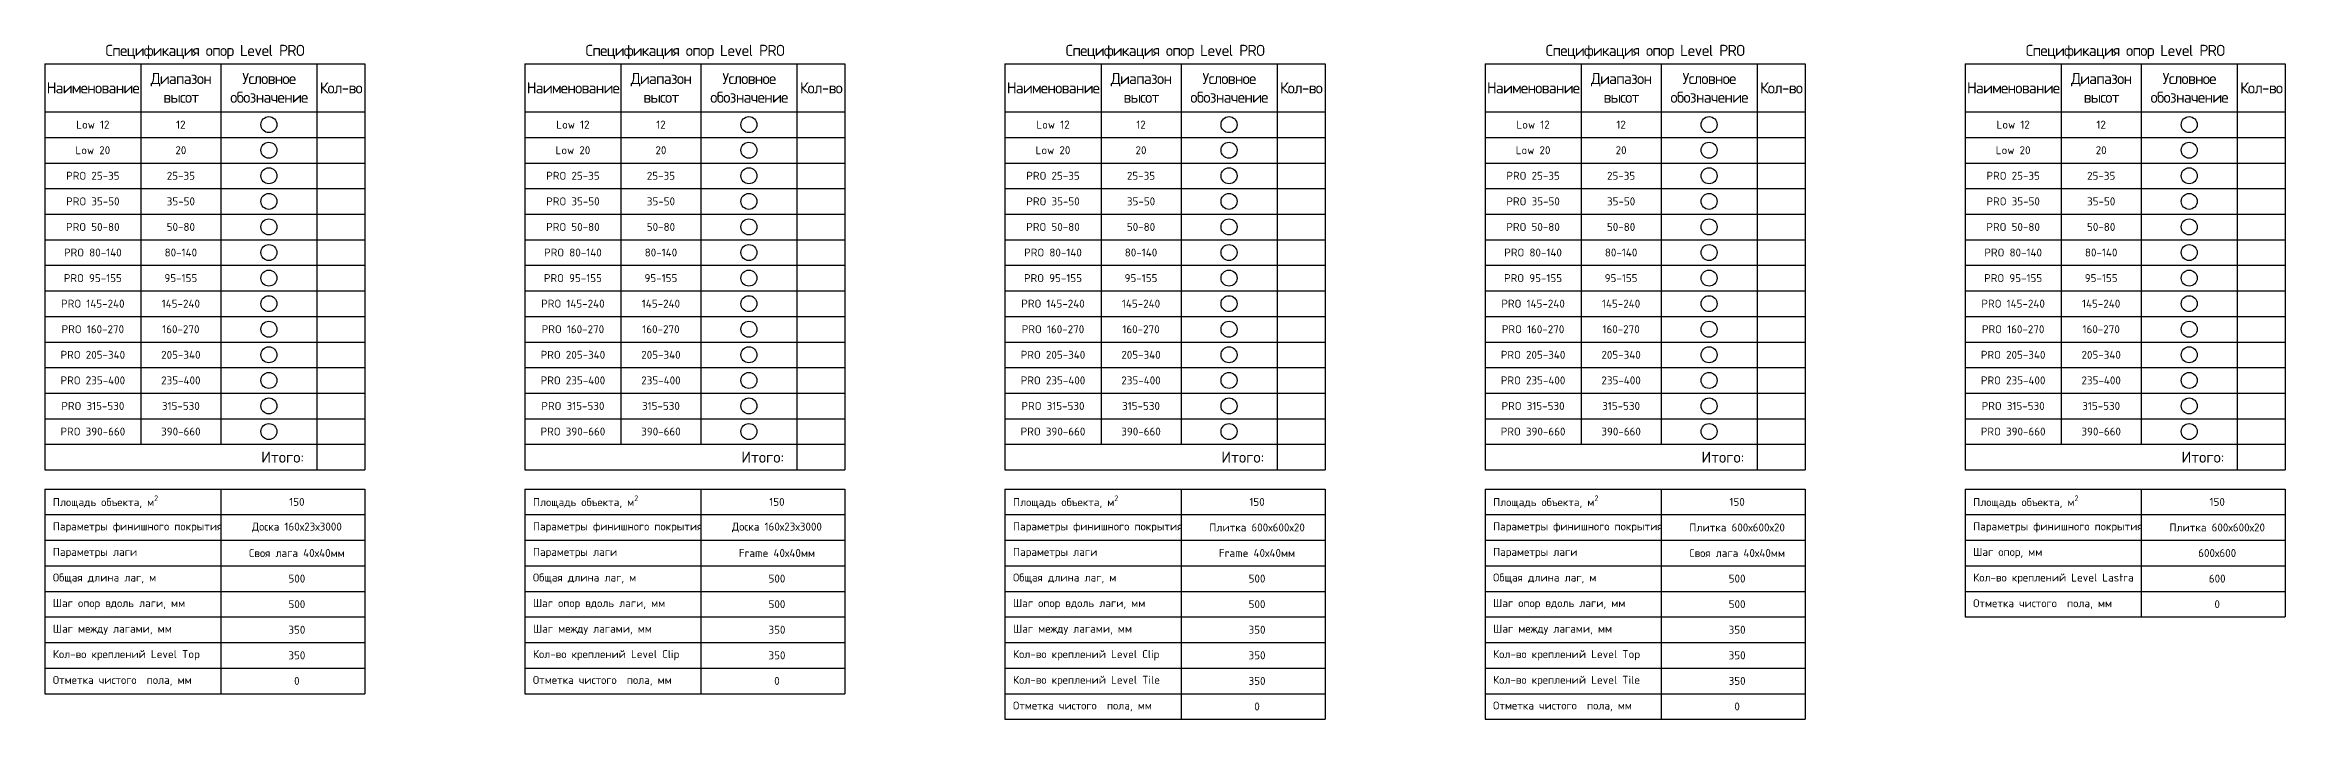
# Model space of a CAD drawing. Header units: millimetres. Extents: x -52550 to 91950, y -4784 to 16319.
# Drawn here: x -52550 to 17450, y -4784 to 16315 of the extents above; entities that cross this region are included whole.
import ezdxf

# ---------------------------------------------------------------- set-up
doc = ezdxf.new("R2010")
doc.units = ezdxf.units.MM
doc.styles.add('isocpeur', font='isocpeur.TTF')

msp = doc.modelspace()

# ---------------------------------------------------------------- linework, layer by layer
for p, q in [((-52550, 15716), (-52550, 14216)), ((-52550, 15716), (-42550, 15716)), ((-49550, 15716), (-49550, 14216)), ((-47050, 15716), (-47050, 14216)), ((-44050, 15716), (-44050, 14216)), ((-42550, 15716), (-42550, 14216)), ((-37550, 15716), (-37550, 14216)), ((-37550, 15716), (-27550, 15716)), ((-34550, 15716), (-34550, 14216)), ((-32050, 15716), (-32050, 14216)), ((-29050, 15716), (-29050, 14216)), ((-27550, 15716), (-27550, 14216)), ((-22550, 15716), (-22550, 14216)), ((-22550, 15716), (-12550, 15716)), ((-19550, 15716), (-19550, 14216)), ((-17050, 15716), (-17050, 14216)), ((-14050, 15716), (-14050, 14216)), ((-12550, 15716), (-12550, 14216)), ((-7550, 15716), (-7550, 14216)), ((-7550, 15716), (2450, 15716)), ((-4550, 15716), (-4550, 14216)), ((-2050, 15716), (-2050, 14216)), ((950, 15716), (950, 14216)), ((2450, 15716), (2450, 14216)), ((7450, 15716), (7450, 14216)), ((7450, 15716), (17450, 15716)), ((10450, 15716), (10450, 14216)), ((12950, 15716), (12950, 14216)), ((15950, 15716), (15950, 14216)), ((17450, 15716), (17450, 14216)), ((-52550, 14216), (-42550, 14216)), ((-52550, 14216), (-52550, 3016)), ((-49550, 14216), (-49550, 3816)), ((-47050, 14216), (-47050, 3816)), ((-44050, 14216), (-44050, 3016)), ((-42550, 14216), (-42550, 3016)), ((-37550, 14216), (-27550, 14216)), ((-37550, 14216), (-37550, 3016)), ((-34550, 14216), (-34550, 3816)), ((-32050, 14216), (-32050, 3816)), ((-29050, 14216), (-29050, 3016)), ((-27550, 14216), (-27550, 3016)), ((-22550, 14216), (-12550, 14216)), ((-22550, 14216), (-22550, 3016)), ((-19550, 14216), (-19550, 3816)), ((-17050, 14216), (-17050, 3816)), ((-14050, 14216), (-14050, 3016)), ((-12550, 14216), (-12550, 3016)), ((-7550, 14216), (2450, 14216)), ((-7550, 14216), (-7550, 3016)), ((-4550, 14216), (-4550, 3816)), ((-2050, 14216), (-2050, 3816)), ((950, 14216), (950, 3016)), ((2450, 14216), (2450, 3016)), ((7450, 14216), (17450, 14216)), ((7450, 14216), (7450, 3016)), ((10450, 14216), (10450, 3816)), ((12950, 14216), (12950, 3816)), ((15950, 14216), (15950, 3016)), ((17450, 14216), (17450, 3016)), ((-52550, 13416), (-42550, 13416)), ((-37550, 13416), (-27550, 13416)), ((-22550, 13416), (-12550, 13416)), ((-7550, 13416), (2450, 13416)), ((7450, 13416), (17450, 13416)), ((-52550, 12616), (-42550, 12616)), ((-37550, 12616), (-27550, 12616)), ((-22550, 12616), (-12550, 12616)), ((-7550, 12616), (2450, 12616)), ((7450, 12616), (17450, 12616)), ((-52550, 11816), (-42550, 11816)), ((-37550, 11816), (-27550, 11816)), ((-22550, 11816), (-12550, 11816)), ((-7550, 11816), (2450, 11816)), ((7450, 11816), (17450, 11816)), ((-52550, 11016), (-42550, 11016)), ((-37550, 11016), (-27550, 11016)), ((-22550, 11016), (-12550, 11016)), ((-7550, 11016), (2450, 11016)), ((7450, 11016), (17450, 11016)), ((-52550, 10216), (-42550, 10216)), ((-37550, 10216), (-27550, 10216)), ((-22550, 10216), (-12550, 10216)), ((-7550, 10216), (2450, 10216)), ((7450, 10216), (17450, 10216)), ((-52550, 9416), (-42550, 9416)), ((-37550, 9416), (-27550, 9416)), ((-22550, 9416), (-12550, 9416)), ((-7550, 9416), (2450, 9416)), ((7450, 9416), (17450, 9416)), ((-52550, 8616), (-42550, 8616)), ((-37550, 8616), (-27550, 8616)), ((-22550, 8616), (-12550, 8616)), ((-7550, 8616), (2450, 8616)), ((7450, 8616), (17450, 8616)), ((-52550, 7816), (-42550, 7816)), ((-37550, 7816), (-27550, 7816)), ((-22550, 7816), (-12550, 7816)), ((-7550, 7816), (2450, 7816)), ((7450, 7816), (17450, 7816)), ((-52550, 7016), (-42550, 7016)), ((-37550, 7016), (-27550, 7016)), ((-22550, 7016), (-12550, 7016)), ((-7550, 7016), (2450, 7016)), ((7450, 7016), (17450, 7016)), ((-52550, 6216), (-42550, 6216)), ((-37550, 6216), (-27550, 6216)), ((-22550, 6216), (-12550, 6216)), ((-7550, 6216), (2450, 6216)), ((7450, 6216), (17450, 6216)), ((-52550, 5416), (-42550, 5416)), ((-37550, 5416), (-27550, 5416)), ((-22550, 5416), (-12550, 5416)), ((-7550, 5416), (2450, 5416)), ((7450, 5416), (17450, 5416)), ((-52550, 4616), (-42550, 4616)), ((-37550, 4616), (-27550, 4616)), ((-22550, 4616), (-12550, 4616)), ((-7550, 4616), (2450, 4616)), ((7450, 4616), (17450, 4616)), ((-52550, 3816), (-42550, 3816)), ((-37550, 3816), (-27550, 3816)), ((-22550, 3816), (-12550, 3816)), ((-7550, 3816), (2450, 3816)), ((7450, 3816), (17450, 3816)), ((-52550, 3016), (-42550, 3016)), ((-37550, 3016), (-27550, 3016)), ((-22550, 3016), (-12550, 3016)), ((-7550, 3016), (2450, 3016)), ((7450, 3016), (17450, 3016)), ((-52550, 2416), (-52550, -3984)), ((-52550, 2416), (-42550, 2416)), ((-47050, 2416), (-47050, -3984)), ((-42550, 2416), (-42550, -3984)), ((-37550, 2416), (-37550, -3984)), ((-37550, 2416), (-27550, 2416)), ((-32050, 2416), (-32050, -3984)), ((-27550, 2416), (-27550, -3984)), ((-22550, 2416), (-22550, -4784)), ((-22550, 2416), (-12550, 2416)), ((-17050, 2416), (-17050, -4784)), ((-12550, 2416), (-12550, -4784)), ((-7550, 2416), (-7550, -4784)), ((-7550, 2416), (2450, 2416)), ((-2050, 2416), (-2050, -4784)), ((2450, 2416), (2450, -4784)), ((7450, 2416), (7450, -1584)), ((7450, 2416), (17450, 2416)), ((12950, 2416), (12950, -1584)), ((17450, 2416), (17450, -1584)), ((-52550, 1616), (-42550, 1616)), ((-37550, 1616), (-27550, 1616)), ((-22550, 1616), (-12550, 1616)), ((-7550, 1616), (2450, 1616)), ((7450, 1616), (17450, 1616)), ((-52550, 816), (-42550, 816)), ((-37550, 816), (-27550, 816)), ((-22550, 816), (-12550, 816)), ((-7550, 816), (2450, 816)), ((7450, 816), (17450, 816)), ((-52550, 16), (-42550, 16)), ((-37550, 16), (-27550, 16)), ((-22550, 16), (-12550, 16)), ((-7550, 16), (2450, 16)), ((7450, 16), (17450, 16)), ((-52550, -784), (-42550, -784)), ((-37550, -784), (-27550, -784)), ((-22550, -784), (-12550, -784)), ((-7550, -784), (2450, -784)), ((7450, -784), (17450, -784)), ((-52550, -1584), (-42550, -1584)), ((-37550, -1584), (-27550, -1584)), ((-22550, -1584), (-12550, -1584)), ((-7550, -1584), (2450, -1584)), ((7450, -1584), (17450, -1584)), ((-52550, -2384), (-42550, -2384)), ((-37550, -2384), (-27550, -2384)), ((-22550, -2384), (-12550, -2384)), ((-7550, -2384), (2450, -2384)), ((-52550, -3184), (-42550, -3184)), ((-37550, -3184), (-27550, -3184)), ((-22550, -3184), (-12550, -3184)), ((-7550, -3184), (2450, -3184)), ((-52550, -3984), (-42550, -3984)), ((-37550, -3984), (-27550, -3984)), ((-22550, -3984), (-12550, -3984)), ((-7550, -3984), (2450, -3984)), ((-22550, -4784), (-12550, -4784)), ((-7550, -4784), (2450, -4784))]:
    msp.add_line(p, q)
at = {"color": 221}
for centre in [(-45550, 13816), (-30550, 13816), (-15550, 13816), (-550, 13816), (14450, 13816)]:
    msp.add_circle(centre, 250, dxfattribs=at)
at = {"color": 2}
for centre in [(-45550, 13016), (-30550, 13016), (-15550, 13016), (-550, 13016), (14450, 13016)]:
    msp.add_circle(centre, 250, dxfattribs=at)
at = {"color": 1}
for centre in [(-45550, 12216), (-30550, 12216), (-15550, 12216), (-550, 12216), (14450, 12216)]:
    msp.add_circle(centre, 250, dxfattribs=at)
at = {"color": 92}
for centre in [(-45550, 11416), (-30550, 11416), (-15550, 11416), (-550, 11416), (14450, 11416)]:
    msp.add_circle(centre, 250, dxfattribs=at)
at = {"color": 131}
for centre in [(-45550, 10616), (-30550, 10616), (-15550, 10616), (-550, 10616), (14450, 10616)]:
    msp.add_circle(centre, 250, dxfattribs=at)
at = {"color": 30}
for centre in [(-45550, 9816), (-30550, 9816), (-15550, 9816), (-550, 9816), (14450, 9816)]:
    msp.add_circle(centre, 250, dxfattribs=at)
at = {"color": 160}
for centre in [(-45550, 9016), (-30550, 9016), (-15550, 9016), (-550, 9016), (14450, 9016)]:
    msp.add_circle(centre, 250, dxfattribs=at)
at = {"color": 60}
for centre in [(-45550, 8216), (-30550, 8216), (-15550, 8216), (-550, 8216), (14450, 8216)]:
    msp.add_circle(centre, 250, dxfattribs=at)
at = {"color": 134}
for centre in [(-45550, 7416), (-30550, 7416), (-15550, 7416), (-550, 7416), (14450, 7416)]:
    msp.add_circle(centre, 250, dxfattribs=at)
at = {"color": 42}
for centre in [(-45550, 6616), (-30550, 6616), (-15550, 6616), (-550, 6616), (14450, 6616)]:
    msp.add_circle(centre, 250, dxfattribs=at)
at = {"color": 26}
for centre in [(-45550, 5816), (-30550, 5816), (-15550, 5816), (-550, 5816), (14450, 5816)]:
    msp.add_circle(centre, 250, dxfattribs=at)
at = {"color": 6}
for centre in [(-45550, 5016), (-30550, 5016), (-15550, 5016), (-550, 5016), (14450, 5016)]:
    msp.add_circle(centre, 250, dxfattribs=at)
at = {"color": 163}
for centre in [(-45550, 4216), (-30550, 4216), (-15550, 4216), (-550, 4216), (14450, 4216)]:
    msp.add_circle(centre, 250, dxfattribs=at)

# ---------------------------------------------------------------- texts
at = {"ltscale": 30, "attachment_point": 5, "style": 'isocpeur'}
for s, insert, char_height, width in [('\\pxqc;{\\T0.9;Спецификация опор Level PRO}', (-47550, 16091), 350, 10000), ('\\pxqc;{\\T0.9;Спецификация опор Level PRO}', (-32550, 16091), 350, 10000), ('\\pxqc;{\\T0.9;Спецификация опор Level PRO}', (-17550, 16091), 350, 10000), ('\\pxqc;{\\T0.9;Спецификация опор Level PRO}', (-2550, 16091), 350, 10000), ('\\pxqc;{\\T0.9;Спецификация опор Level PRO}', (12450, 16091), 350, 10000), ('\\pxqc;{\\T0.9;Диапазон высот}', (-48300, 14966), 350, 2500), ('\\pxqc;{\\T0.9;Условное обозначение}', (-45550, 14966), 350, 3000), ('\\pxqc;{\\T0.9;Диапазон высот}', (-33300, 14966), 350, 2500), ('\\pxqc;{\\T0.9;Условное обозначение}', (-30550, 14966), 350, 3000), ('\\pxqc;{\\T0.9;Диапазон высот}', (-18300, 14966), 350, 2500), ('\\pxqc;{\\T0.9;Условное обозначение}', (-15550, 14966), 350, 3000), ('\\pxqc;{\\T0.9;Диапазон высот}', (-3300, 14966), 350, 2500), ('\\pxqc;{\\T0.9;Условное обозначение}', (-550, 14966), 350, 3000), ('\\pxqc;{\\T0.9;Диапазон высот}', (11700, 14966), 350, 2500), ('\\pxqc;{\\T0.9;Условное обозначение}', (14450, 14966), 350, 3000), ('\\pxqc;{\\T0.9;Наименование}', (-51050, 14966), 350, 3000), ('\\pxqc;{\\T0.9;Кол-во}', (-43300, 14966), 350, 1500), ('\\pxqc;{\\T0.9;Наименование}', (-36050, 14966), 350, 3000), ('\\pxqc;{\\T0.9;Кол-во}', (-28300, 14966), 350, 1500), ('\\pxqc;{\\T0.9;Наименование}', (-21050, 14966), 350, 3000), ('\\pxqc;{\\T0.9;Кол-во}', (-13300, 14966), 350, 1500), ('\\pxqc;{\\T0.9;Наименование}', (-6050, 14966), 350, 3000), ('\\pxqc;{\\T0.9;Кол-во}', (1700, 14966), 350, 1500), ('\\pxqc;{\\T0.9;Наименование}', (8950, 14966), 350, 3000), ('\\pxqc;{\\T0.9;Кол-во}', (16700, 14966), 350, 1500), ('\\pxqc;Low 12', (-51050, 13816), 250, 3000), ('\\pxqc;12', (-48300, 13816), 250, 2500), ('\\pxqc;Low 12', (-36050, 13816), 250, 3000), ('\\pxqc;12', (-33300, 13816), 250, 2500), ('\\pxqc;Low 12', (-21050, 13816), 250, 3000), ('\\pxqc;12', (-18300, 13816), 250, 2500), ('\\pxqc;Low 12', (-6050, 13816), 250, 3000), ('\\pxqc;12', (-3300, 13816), 250, 2500), ('\\pxqc;Low 12', (8950, 13816), 250, 3000), ('\\pxqc;12', (11700, 13816), 250, 2500), ('\\pxqc;Low 20', (-51050, 13016), 250, 3000), ('\\pxqc;20', (-48300, 13016), 250, 2500), ('\\pxqc;Low 20', (-36050, 13016), 250, 3000), ('\\pxqc;20', (-33300, 13016), 250, 2500), ('\\pxqc;Low 20', (-21050, 13016), 250, 3000), ('\\pxqc;20', (-18300, 13016), 250, 2500), ('\\pxqc;Low 20', (-6050, 13016), 250, 3000), ('\\pxqc;20', (-3300, 13016), 250, 2500), ('\\pxqc;Low 20', (8950, 13016), 250, 3000), ('\\pxqc;20', (11700, 13016), 250, 2500), ('\\pxqc;PRO 25-35', (-51050, 12216), 250, 3000), ('\\pxqc;25-35', (-48300, 12216), 250, 2500), ('\\pxqc;PRO 25-35', (-36050, 12216), 250, 3000), ('\\pxqc;25-35', (-33300, 12216), 250, 2500), ('\\pxqc;PRO 25-35', (-21050, 12216), 250, 3000), ('\\pxqc;25-35', (-18300, 12216), 250, 2500), ('\\pxqc;PRO 25-35', (-6050, 12216), 250, 3000), ('\\pxqc;25-35', (-3300, 12216), 250, 2500), ('\\pxqc;PRO 25-35', (8950, 12216), 250, 3000), ('\\pxqc;25-35', (11700, 12216), 250, 2500), ('\\pxqc;PRO 35-50', (-51050, 11416), 250, 3000), ('\\pxqc;35-50', (-48300, 11416), 250, 2500), ('\\pxqc;PRO 35-50', (-36050, 11416), 250, 3000), ('\\pxqc;35-50', (-33300, 11416), 250, 2500), ('\\pxqc;PRO 35-50', (-21050, 11416), 250, 3000), ('\\pxqc;35-50', (-18300, 11416), 250, 2500), ('\\pxqc;PRO 35-50', (-6050, 11416), 250, 3000), ('\\pxqc;35-50', (-3300, 11416), 250, 2500), ('\\pxqc;PRO 35-50', (8950, 11416), 250, 3000), ('\\pxqc;35-50', (11700, 11416), 250, 2500), ('\\pxqc;PRO 50-80', (-51050, 10616), 250, 3000), ('\\pxqc;50-80', (-48300, 10616), 250, 2500), ('\\pxqc;PRO 50-80', (-36050, 10616), 250, 3000), ('\\pxqc;50-80', (-33300, 10616), 250, 2500), ('\\pxqc;PRO 50-80', (-21050, 10616), 250, 3000), ('\\pxqc;50-80', (-18300, 10616), 250, 2500), ('\\pxqc;PRO 50-80', (-6050, 10616), 250, 3000), ('\\pxqc;50-80', (-3300, 10616), 250, 2500), ('\\pxqc;PRO 50-80', (8950, 10616), 250, 3000), ('\\pxqc;50-80', (11700, 10616), 250, 2500), ('\\pxqc;PRO 80-140', (-51050, 9816), 250, 3000), ('\\pxqc;80-140', (-48300, 9816), 250, 2500), ('\\pxqc;PRO 80-140', (-36050, 9816), 250, 3000), ('\\pxqc;80-140', (-33300, 9816), 250, 2500), ('\\pxqc;PRO 80-140', (-21050, 9816), 250, 3000), ('\\pxqc;80-140', (-18300, 9816), 250, 2500), ('\\pxqc;PRO 80-140', (-6050, 9816), 250, 3000), ('\\pxqc;80-140', (-3300, 9816), 250, 2500), ('\\pxqc;PRO 80-140', (8950, 9816), 250, 3000), ('\\pxqc;80-140', (11700, 9816), 250, 2500), ('\\pxqc;PRO 95-155', (-51050, 9016), 250, 3000), ('\\pxqc;95-155', (-48300, 9016), 250, 2500), ('\\pxqc;PRO 95-155', (-36050, 9016), 250, 3000), ('\\pxqc;95-155', (-33300, 9016), 250, 2500), ('\\pxqc;PRO 95-155', (-21050, 9016), 250, 3000), ('\\pxqc;95-155', (-18300, 9016), 250, 2500), ('\\pxqc;PRO 95-155', (-6050, 9016), 250, 3000), ('\\pxqc;95-155', (-3300, 9016), 250, 2500), ('\\pxqc;PRO 95-155', (8950, 9016), 250, 3000), ('\\pxqc;95-155', (11700, 9016), 250, 2500), ('\\pxqc;PRO 145-240', (-51050, 8216), 250, 3000), ('\\pxqc;145-240', (-48300, 8216), 250, 2500), ('\\pxqc;PRO 145-240', (-36050, 8216), 250, 3000), ('\\pxqc;145-240', (-33300, 8216), 250, 2500), ('\\pxqc;PRO 145-240', (-21050, 8216), 250, 3000), ('\\pxqc;145-240', (-18300, 8216), 250, 2500), ('\\pxqc;PRO 145-240', (-6050, 8216), 250, 3000), ('\\pxqc;145-240', (-3300, 8216), 250, 2500), ('\\pxqc;PRO 145-240', (8950, 8216), 250, 3000), ('\\pxqc;145-240', (11700, 8216), 250, 2500), ('\\pxqc;PRO 160-270', (-51050, 7416), 250, 3000), ('\\pxqc;160-270', (-48300, 7416), 250, 2500), ('\\pxqc;PRO 160-270', (-36050, 7416), 250, 3000), ('\\pxqc;160-270', (-33300, 7416), 250, 2500), ('\\pxqc;PRO 160-270', (-21050, 7416), 250, 3000), ('\\pxqc;160-270', (-18300, 7416), 250, 2500), ('\\pxqc;PRO 160-270', (-6050, 7416), 250, 3000), ('\\pxqc;160-270', (-3300, 7416), 250, 2500), ('\\pxqc;PRO 160-270', (8950, 7416), 250, 3000), ('\\pxqc;160-270', (11700, 7416), 250, 2500), ('\\pxqc;PRO 205-340', (-51050, 6616), 250, 3000), ('\\pxqc;205-340', (-48300, 6616), 250, 2500), ('\\pxqc;PRO 205-340', (-36050, 6616), 250, 3000), ('\\pxqc;205-340', (-33300, 6616), 250, 2500), ('\\pxqc;PRO 205-340', (-21050, 6616), 250, 3000), ('\\pxqc;205-340', (-18300, 6616), 250, 2500), ('\\pxqc;PRO 205-340', (-6050, 6616), 250, 3000), ('\\pxqc;205-340', (-3300, 6616), 250, 2500), ('\\pxqc;PRO 205-340', (8950, 6616), 250, 3000), ('\\pxqc;205-340', (11700, 6616), 250, 2500), ('\\pxqc;PRO 235-400', (-51050, 5816), 250, 3000), ('\\pxqc;235-400', (-48300, 5816), 250, 2500), ('\\pxqc;PRO 235-400', (-36050, 5816), 250, 3000), ('\\pxqc;235-400', (-33300, 5816), 250, 2500), ('\\pxqc;PRO 235-400', (-21050, 5816), 250, 3000), ('\\pxqc;235-400', (-18300, 5816), 250, 2500), ('\\pxqc;PRO 235-400', (-6050, 5816), 250, 3000), ('\\pxqc;235-400', (-3300, 5816), 250, 2500), ('\\pxqc;PRO 235-400', (8950, 5816), 250, 3000), ('\\pxqc;235-400', (11700, 5816), 250, 2500), ('\\pxqc;PRO 315-530', (-51050, 5016), 250, 3000), ('\\pxqc;315-530', (-48300, 5016), 250, 2500), ('\\pxqc;PRO 315-530', (-36050, 5016), 250, 3000), ('\\pxqc;315-530', (-33300, 5016), 250, 2500), ('\\pxqc;PRO 315-530', (-21050, 5016), 250, 3000), ('\\pxqc;315-530', (-18300, 5016), 250, 2500), ('\\pxqc;PRO 315-530', (-6050, 5016), 250, 3000), ('\\pxqc;315-530', (-3300, 5016), 250, 2500), ('\\pxqc;PRO 315-530', (8950, 5016), 250, 3000), ('\\pxqc;315-530', (11700, 5016), 250, 2500), ('\\pxqc;PRO 390-660', (-51050, 4216), 250, 3000), ('\\pxqc;390-660', (-48300, 4216), 250, 2500), ('\\pxqc;PRO 390-660', (-36050, 4216), 250, 3000), ('\\pxqc;390-660', (-33300, 4216), 250, 2500), ('\\pxqc;PRO 390-660', (-21050, 4216), 250, 3000), ('\\pxqc;390-660', (-18300, 4216), 250, 2500), ('\\pxqc;PRO 390-660', (-6050, 4216), 250, 3000), ('\\pxqc;390-660', (-3300, 4216), 250, 2500), ('\\pxqc;PRO 390-660', (8950, 4216), 250, 3000), ('\\pxqc;390-660', (11700, 4216), 250, 2500), ('\\pxr1.14286,qr;Итого:', (-45550, 3416), 350, 3000), ('\\pxr1.14286,qr;Итого:', (-30550, 3416), 350, 3000), ('\\pxr1.14286,qr;Итого:', (-15550, 3416), 350, 3000), ('\\pxr1.14286,qr;Итого:', (-550, 3416), 350, 3000), ('\\pxr1.14286,qr;Итого:', (14450, 3416), 350, 3000), ('\\A1;\\pxl1,ql;Площадь объекта, м{\\H0.7x;\\S2^ ;}', (-49800, 2016), 250, 5500), ('\\pxl1,qc;150', (-44800, 2016), 250, 4500), ('\\A1;\\pxl1,ql;Площадь объекта, м{\\H0.7x;\\S2^ ;}', (-34800, 2016), 250, 5500), ('\\pxl1,qc;150', (-29800, 2016), 250, 4500), ('\\A1;\\pxl1,ql;Площадь объекта, м{\\H0.7x;\\S2^ ;}', (-19800, 2016), 250, 5500), ('\\pxl1,qc;150', (-14800, 2016), 250, 4500), ('\\A1;\\pxl1,ql;Площадь объекта, м{\\H0.7x;\\S2^ ;}', (-4800, 2016), 250, 5500), ('\\pxl1,qc;150', (200, 2016), 250, 4500), ('\\A1;\\pxl1,ql;Площадь объекта, м{\\H0.7x;\\S2^ ;}', (10200, 2016), 250, 5500), ('\\pxl1,qc;150', (15200, 2016), 250, 4500), ('\\pxl1,ql;Параметры финишного покрытия', (-49800, 1216), 250, 5500), ('\\pxl1,qc;Доска 160х23х3000', (-44800, 1216), 250, 4500), ('\\pxl1,ql;Параметры финишного покрытия', (-34800, 1216), 250, 5500), ('\\pxl1,qc;Доска 160х23х3000', (-29800, 1216), 250, 4500), ('\\pxl1,ql;Параметры финишного покрытия', (-19800, 1216), 250, 5500), ('\\pxl1,qc;Плитка 600х600х20', (-14800, 1216), 250, 4500), ('\\pxl1,ql;Параметры финишного покрытия', (-4800, 1216), 250, 5500), ('\\pxl1,qc;Плитка 600х600х20', (200, 1216), 250, 4500), ('\\pxl1,ql;Параметры финишного покрытия', (10200, 1216), 250, 5500), ('\\pxl1,qc;Плитка 600х600х20', (15200, 1216), 250, 4500), ('\\pxi1,ql;Параметры лаги', (-49800, 416), 250, 5500), ('\\pxl1,qc;Своя лага 40х40мм', (-44800, 416), 250, 4500), ('\\pxi1,ql;Параметры лаги', (-34800, 416), 250, 5500), ('\\pxl1,qc;Frame 40х40мм', (-29800, 416), 250, 4500), ('\\pxi1,ql;Параметры лаги', (-19800, 416), 250, 5500), ('\\pxl1,qc;Frame 40х40мм', (-14800, 416), 250, 4500), ('\\pxi1,ql;Параметры лаги', (-4800, 416), 250, 5500), ('\\pxl1,qc;Своя лага 40х40мм', (200, 416), 250, 4500), ('\\pxi1,ql;Шаг опор, мм', (10200, 416), 250, 5500), ('\\pxl1,qc;600х600', (15200, 416), 250, 4500), ('\\pxi1,ql;Общая длина лаг, м', (-49800, -384), 250, 5500), ('\\pxl1,qc;500', (-44800, -384), 250, 4500), ('\\pxi1,ql;Общая длина лаг, м', (-34800, -384), 250, 5500), ('\\pxl1,qc;500', (-29800, -384), 250, 4500), ('\\pxi1,ql;Общая длина лаг, м', (-19800, -384), 250, 5500), ('\\pxl1,qc;500', (-14800, -384), 250, 4500), ('\\pxi1,ql;Общая длина лаг, м', (-4800, -384), 250, 5500), ('\\pxl1,qc;500', (200, -384), 250, 4500), ('\\pxi1,ql;Кол-во креплений Level Lastra', (10200, -384), 250, 5500), ('\\pxl1,qc;600', (15200, -384), 250, 4500), ('\\pxi1,ql;Шаг опор вдоль лаги, мм', (-49800, -1184), 250, 5500), ('\\pxl1,qc;500', (-44800, -1184), 250, 4500), ('\\pxi1,ql;Шаг опор вдоль лаги, мм', (-34800, -1184), 250, 5500), ('\\pxl1,qc;500', (-29800, -1184), 250, 4500), ('\\pxi1,ql;Шаг опор вдоль лаги, мм', (-19800, -1184), 250, 5500), ('\\pxl1,qc;500', (-14800, -1184), 250, 4500), ('\\pxi1,ql;Шаг опор вдоль лаги, мм', (-4800, -1184), 250, 5500), ('\\pxl1,qc;500', (200, -1184), 250, 4500), ('\\pxi1,ql;Отметка чистого  пола, мм', (10200, -1184), 250, 5500), ('\\pxl1,qc;0', (15200, -1184), 250, 4500), ('\\pxi1,ql;Шаг между лагами, мм', (-49800, -1984), 250, 5500), ('\\pxl1,qc;350', (-44800, -1984), 250, 4500), ('\\pxi1,ql;Шаг между лагами, мм', (-34800, -1984), 250, 5500), ('\\pxl1,qc;350', (-29800, -1984), 250, 4500), ('\\pxi1,ql;Шаг между лагами, мм', (-19800, -1984), 250, 5500), ('\\pxl1,qc;350', (-14800, -1984), 250, 4500), ('\\pxi1,ql;Шаг между лагами, мм', (-4800, -1984), 250, 5500), ('\\pxl1,qc;350', (200, -1984), 250, 4500), ('\\pxi1,ql;Кол-во креплений Level Top', (-49800, -2784), 250, 5500), ('\\pxl1,qc;350', (-44800, -2784), 250, 4500), ('\\pxi1,ql;Кол-во креплений Level Clip', (-34800, -2784), 250, 5500), ('\\pxl1,qc;350', (-29800, -2784), 250, 4500), ('\\pxi1,ql;Кол-во креплений Level Clip', (-19800, -2784), 250, 5500), ('\\pxl1,qc;350', (-14800, -2784), 250, 4500), ('\\pxi1,ql;Кол-во креплений Level Top', (-4800, -2784), 250, 5500), ('\\pxl1,qc;350', (200, -2784), 250, 4500), ('\\pxi1,ql;Отметка чистого  пола, мм', (-49800, -3584), 250, 5500), ('\\pxl1,qc;0', (-44800, -3584), 250, 4500), ('\\pxi1,ql;Отметка чистого  пола, мм', (-34800, -3584), 250, 5500), ('\\pxl1,qc;0', (-29800, -3584), 250, 4500), ('\\pxi1,ql;Кол-во креплений Level Tile', (-19800, -3584), 250, 5500), ('\\pxl1,qc;350', (-14800, -3584), 250, 4500), ('\\pxi1,ql;Кол-во креплений Level Tile', (-4800, -3584), 250, 5500), ('\\pxl1,qc;350', (200, -3584), 250, 4500), ('\\pxi1,ql;Отметка чистого  пола, мм', (-19800, -4384), 250, 5500), ('\\pxl1,qc;0', (-14800, -4384), 250, 4500), ('\\pxi1,ql;Отметка чистого  пола, мм', (-4800, -4384), 250, 5500), ('\\pxl1,qc;0', (200, -4384), 250, 4500)]:
    msp.add_mtext(s, dxfattribs=dict(at, insert=insert, char_height=char_height, width=width))

doc.saveas('drawing.dxf')
